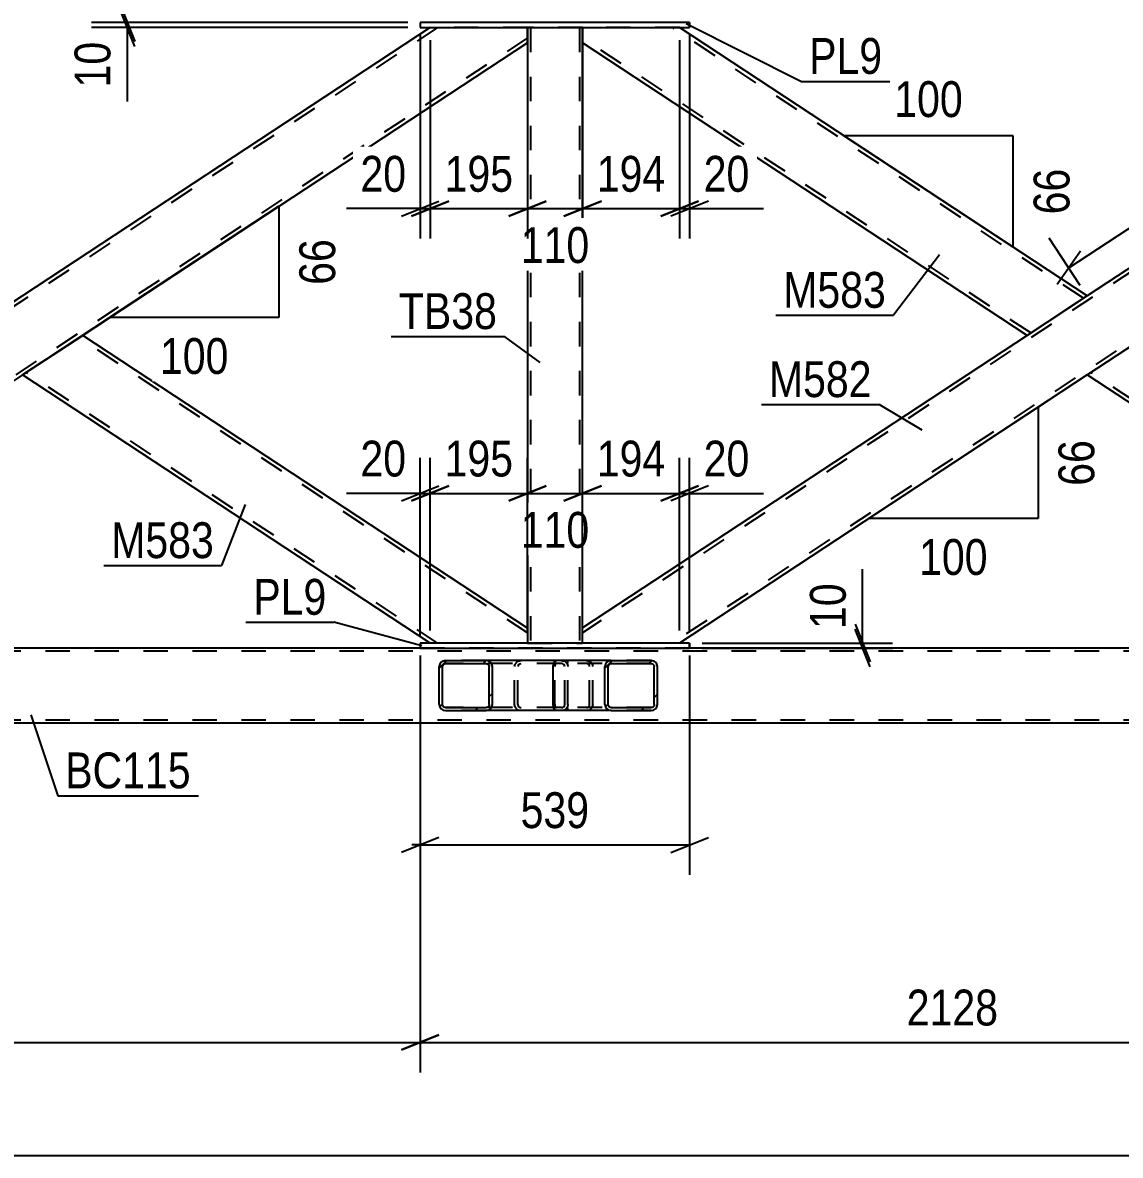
# Model space of a CAD drawing. Header units: millimetres. Extents: x -815 to 374, y -743 to 98.
# Drawn here: x -667.9 to -580.2, y -471.8 to -381.2 of the extents above; entities that cross this region are included whole.
import ezdxf

# ---------------------------------------------------------------- set-up
doc = ezdxf.new("R2010")
doc.units = ezdxf.units.MM
doc.linetypes.add('DXK_LINE_DOT2', pattern=[3.9198, 1.9599, -1.9599])
doc.styles.add('Arial Narrow', font='ARIALN.TTF', dxfattribs={"height": 0.2})

# ---------------------------------------------------------------- blocks, each defined once
blk = doc.blocks.new('Part-232933173-2993 - 2504')
at = {"color": 7, "linetype": 'DXK_LINE_DOT2'}
for p, q in [((-549.638, -381.627), (-623.171, -429.995)), ((-541.195, -381.627), (-615.991, -430.826)), ((-540.613, -381.627), (-550.221, -381.627)), ((-582.815, -403.067), (-587.619, -406.227)), ((-578.011, -406.227), (-582.815, -409.387)), ((-623.171, -429.612), (-623.169, -429.611)), ((-623.169, -429.611), (-623.171, -429.612)), ((-623.171, -430.826), (-623.171, -429.612)), ((-615.408, -430.826), (-623.171, -430.826))]:
    blk.add_line(p, q, dxfattribs=at)
at = {"color": 2, "linetype": 'Continuous'}
for p, q in [((-550.221, -381.627), (-582.815, -403.067)), ((-540.613, -381.627), (-578.011, -406.227)), ((-587.619, -406.227), (-623.169, -429.611)), ((-582.815, -409.387), (-615.408, -430.826))]:
    blk.add_line(p, q, dxfattribs=at)
blk = doc.blocks.new('Part-232933173-2607 - 2504')
at = {"color": 7, "linetype": 'DXK_LINE_DOT2'}
for p, q in [((-95.803, -431.466), (-774.886, -431.466)), ((-614.608, -431.226), (-636.156, -431.226)), ((-95.803, -436.986), (-774.886, -436.986))]:
    blk.add_line(p, q, dxfattribs=at)
at = {"color": 2, "linetype": 'Continuous'}
for p, q in [((-636.156, -431.226), (-699.743, -431.226)), ((-551.022, -431.226), (-614.608, -431.226)), ((-95.803, -437.226), (-770.886, -437.226))]:
    blk.add_line(p, q, dxfattribs=at)
blk = doc.blocks.new('Part-232933173-2750 - 2504')
at = {"color": 2, "linetype": 'Continuous'}
for p, q in [((-636.156, -430.826), (-636.156, -431.226)), ((-614.608, -430.826), (-636.156, -430.826)), ((-614.608, -430.826), (-614.608, -431.226)), ((-614.608, -430.826), (-614.608, -430.826)), ((-636.156, -431.226), (-614.608, -431.226)), ((-614.608, -431.226), (-614.608, -431.226))]:
    blk.add_line(p, q, dxfattribs=at)
at = {"color": 7, "linetype": 'DXK_LINE_DOT2'}
for p, q in [((-636.156, -430.826), (-636.156, -431.226)), ((-614.608, -431.226), (-614.608, -430.826)), ((-614.608, -430.826), (-614.608, -430.826)), ((-614.608, -431.226), (-614.608, -431.226))]:
    blk.add_line(p, q, dxfattribs=at)
blk = doc.blocks.new('Part-232933173-2765 - 2504')
at = {"color": 2, "linetype": 'Continuous'}
for p, q in [((-636.155, -381.227), (-636.155, -381.627)), ((-614.609, -381.227), (-636.155, -381.227)), ((-614.609, -381.227), (-614.609, -381.627)), ((-614.609, -381.227), (-614.609, -381.227)), ((-636.155, -381.627), (-614.609, -381.627)), ((-614.609, -381.627), (-614.609, -381.627))]:
    blk.add_line(p, q, dxfattribs=at)
at = {"color": 7, "linetype": 'DXK_LINE_DOT2'}
for p, q in [((-636.155, -381.227), (-636.155, -381.627)), ((-614.609, -381.627), (-614.609, -381.227)), ((-614.609, -381.227), (-614.609, -381.227)), ((-614.609, -381.627), (-614.609, -381.627))]:
    blk.add_line(p, q, dxfattribs=at)
blk = doc.blocks.new('Part-232933173-2902 - 2504')
at = {"linetype": 'Continuous'}
h = blk.add_hatch(dxfattribs=at)
h.set_pattern_fill('', scale=0.7, style=0, pattern_type=0)
h.set_pattern_definition([(45, (-634.5948, -435.9295), (-1.57154, 1.57154), [])])
h.paths.add_polyline_path([(-634.634, -435.746), (-634.595, -435.93), (-634.484, -436.085), (-634.318, -436.189), (-634.123, -436.226), (-630.888, -436.226), (-630.692, -436.189), (-630.527, -436.085), (-630.416, -435.93), (-630.377, -435.746), (-630.377, -432.706), (-630.416, -432.522), (-630.527, -432.366), (-630.692, -432.262), (-630.888, -432.226), (-634.123, -432.226), (-634.318, -432.262), (-634.484, -432.366), (-634.595, -432.522), (-634.634, -432.706)])
h.paths.add_polyline_path([(-634.359, -432.614), (-634.303, -432.536), (-634.221, -432.484), (-634.123, -432.466), (-630.888, -432.466), (-630.79, -432.484), (-630.707, -432.536), (-630.652, -432.614), (-630.632, -432.706), (-630.632, -435.746), (-630.652, -435.838), (-630.707, -435.916), (-630.79, -435.968), (-630.888, -435.986), (-634.123, -435.986), (-634.221, -435.968), (-634.303, -435.916), (-634.359, -435.838), (-634.378, -435.746), (-634.378, -432.706)])
at = {"color": 2, "linetype": 'Continuous'}
for p, q in [((-634.595, -432.522), (-634.634, -432.706)), ((-634.634, -435.746), (-634.634, -432.706)), ((-634.378, -432.706), (-634.359, -432.614)), ((-634.378, -435.746), (-634.378, -432.706)), ((-634.359, -432.614), (-634.303, -432.536)), ((-634.123, -432.226), (-634.318, -432.262)), ((-634.303, -432.536), (-634.221, -432.484)), ((-634.221, -432.484), (-634.123, -432.466)), ((-634.123, -432.226), (-630.888, -432.226)), ((-634.123, -432.466), (-630.888, -432.466)), ((-625.258, -432.226), (-630.888, -432.226)), ((-630.692, -432.262), (-630.888, -432.226)), ((-630.888, -432.466), (-630.79, -432.484)), ((-630.79, -432.484), (-630.707, -432.536)), ((-630.707, -432.536), (-630.652, -432.614)), ((-630.652, -432.614), (-630.632, -432.706)), ((-630.632, -435.746), (-630.632, -432.706)), ((-630.377, -432.706), (-630.416, -432.522)), ((-630.377, -435.746), (-630.377, -432.706)), ((-634.634, -435.746), (-634.595, -435.93)), ((-634.359, -435.838), (-634.378, -435.746)), ((-634.303, -435.916), (-634.359, -435.838)), ((-634.318, -436.189), (-634.123, -436.226)), ((-634.221, -435.968), (-634.303, -435.916)), ((-634.123, -435.986), (-634.221, -435.968)), ((-634.123, -435.986), (-630.888, -435.986)), ((-634.123, -436.226), (-630.888, -436.226)), ((-630.79, -435.968), (-630.888, -435.986)), ((-630.888, -436.226), (-630.692, -436.189)), ((-625.258, -436.226), (-630.888, -436.226)), ((-630.707, -435.916), (-630.79, -435.968)), ((-630.652, -435.838), (-630.707, -435.916)), ((-630.632, -435.746), (-630.652, -435.838)), ((-630.416, -435.93), (-630.377, -435.746))]:
    blk.add_line(p, q, dxfattribs=at)
at = {"color": 7, "linetype": 'DXK_LINE_DOT2'}
for p, q in [((-630.888, -432.226), (-634.123, -432.226)), ((-624.857, -432.466), (-634.123, -432.466)), ((-628.603, -432.706), (-628.564, -432.522)), ((-628.603, -435.746), (-628.603, -432.706)), ((-628.328, -432.614), (-628.347, -432.706)), ((-628.347, -435.746), (-628.347, -432.706)), ((-628.272, -432.536), (-628.328, -432.614)), ((-628.287, -432.262), (-628.092, -432.226)), ((-628.272, -432.536), (-628.25, -432.522)), ((-628.25, -432.522), (-628.19, -432.484)), ((-628.19, -432.484), (-628.092, -432.466)), ((-624.857, -432.226), (-625.258, -432.226)), ((-624.857, -432.226), (-624.661, -432.262)), ((-624.759, -432.484), (-624.857, -432.466)), ((-624.676, -432.536), (-624.759, -432.484)), ((-624.621, -432.614), (-624.676, -432.536)), ((-624.601, -432.706), (-624.621, -432.614)), ((-624.601, -435.746), (-624.601, -432.706)), ((-624.385, -432.522), (-624.346, -432.706)), ((-624.346, -435.746), (-624.346, -432.706)), ((-624.857, -435.986), (-634.123, -435.986)), ((-630.888, -436.226), (-634.123, -436.226)), ((-628.564, -435.93), (-628.603, -435.746)), ((-628.347, -435.746), (-628.328, -435.838)), ((-628.328, -435.838), (-628.272, -435.916)), ((-628.092, -436.226), (-628.287, -436.189)), ((-628.272, -435.916), (-628.25, -435.93)), ((-628.25, -435.93), (-628.19, -435.968)), ((-628.19, -435.968), (-628.092, -435.986)), ((-624.857, -436.226), (-625.258, -436.226)), ((-624.857, -435.986), (-624.759, -435.968)), ((-624.661, -436.189), (-624.857, -436.226)), ((-624.759, -435.968), (-624.676, -435.916)), ((-624.676, -435.916), (-624.621, -435.838)), ((-624.621, -435.838), (-624.601, -435.746)), ((-624.346, -435.746), (-624.385, -435.93))]:
    blk.add_line(p, q, dxfattribs=at)
at = {"color": 2, "linetype": 'Continuous'}
for centre, start, end in [((-634.142, -432.727), 110.75831, 155.68004), ((-630.868, -432.727), 24.31996, 69.24169), ((-634.142, -435.725), 204.31996, 249.24169), ((-630.868, -435.725), 290.75831, 335.68004)]:
    blk.add_arc(centre, 0.496, start, end, dxfattribs=at)
at = {"color": 7, "linetype": 'DXK_LINE_DOT2'}
for centre, start, end in [((-628.111, -432.727), 110.75832, 155.68004), ((-624.837, -432.727), 24.31996, 69.24168), ((-628.111, -435.725), 204.31996, 249.24168), ((-624.837, -435.725), 290.75832, 335.68004)]:
    blk.add_arc(centre, 0.496, start, end, dxfattribs=at)
blk = doc.blocks.new('Part-232933173-2837 - 2504')
at = {"color": 7, "linetype": 'DXK_LINE_DOT2'}
for p, q in [((-623.171, -381.627), (-623.171, -382.841)), ((-615.409, -381.627), (-623.171, -381.627)), ((-583.106, -403.258), (-615.992, -381.627)), ((-587.328, -406.035), (-623.171, -382.458)), ((-623.171, -382.841), (-623.17, -382.842)), ((-583.397, -403.45), (-583.397, -403.45)), ((-583.106, -403.258), (-583.175, -403.303)), ((-583.128, -403.273), (-583.175, -403.303)), ((-583.175, -403.303), (-583.175, -403.303))]:
    blk.add_line(p, q, dxfattribs=at)
at = {"color": 2, "linetype": 'Continuous'}
for p, q in [((-582.815, -403.067), (-615.409, -381.627)), ((-587.619, -406.227), (-623.17, -382.842)), ((-582.815, -403.067), (-587.619, -406.227))]:
    blk.add_line(p, q, dxfattribs=at)
blk = doc.blocks.new('Part-232933173-2896 - 2504')
at = {"linetype": 'Continuous'}
h = blk.add_hatch(dxfattribs=at)
h.set_pattern_fill('', scale=0.7, style=0, pattern_type=0)
h.set_pattern_definition([(45, (-621.339, -435.9295), (-1.57154, 1.57154), [])])
h.paths.add_polyline_path([(-621.377, -435.746), (-621.339, -435.93), (-621.23, -436.085), (-621.067, -436.189), (-620.875, -436.226), (-617.69, -436.226), (-617.498, -436.189), (-617.335, -436.085), (-617.226, -435.93), (-617.188, -435.746), (-617.188, -432.706), (-617.226, -432.522), (-617.335, -432.366), (-617.498, -432.262), (-617.69, -432.226), (-620.875, -432.226), (-621.067, -432.262), (-621.23, -432.366), (-621.339, -432.522), (-621.377, -432.706)])
h.paths.add_polyline_path([(-621.107, -432.614), (-621.052, -432.536), (-620.971, -432.484), (-620.875, -432.466), (-617.69, -432.466), (-617.594, -432.484), (-617.513, -432.536), (-617.458, -432.614), (-617.439, -432.706), (-617.439, -435.746), (-617.458, -435.838), (-617.513, -435.916), (-617.594, -435.968), (-617.69, -435.986), (-620.875, -435.986), (-620.971, -435.968), (-621.052, -435.916), (-621.107, -435.838), (-621.126, -435.746), (-621.126, -432.706)])
at = {"color": 2, "linetype": 'Continuous'}
for p, q in [((-625.529, -432.706), (-625.508, -432.522)), ((-625.529, -435.746), (-625.529, -432.706)), ((-625.508, -432.522), (-625.45, -432.366)), ((-625.45, -432.366), (-625.362, -432.262)), ((-625.362, -432.262), (-625.258, -432.226)), ((-620.875, -432.226), (-625.258, -432.226)), ((-621.339, -432.522), (-621.377, -432.706)), ((-621.377, -435.746), (-621.377, -432.706)), ((-621.126, -432.706), (-621.107, -432.614)), ((-621.126, -435.746), (-621.126, -432.706)), ((-621.107, -432.614), (-621.052, -432.536)), ((-620.875, -432.226), (-621.067, -432.262)), ((-621.052, -432.536), (-620.971, -432.484)), ((-620.971, -432.484), (-620.875, -432.466)), ((-620.875, -432.226), (-617.69, -432.226)), ((-620.875, -432.466), (-617.69, -432.466)), ((-617.498, -432.262), (-617.69, -432.226)), ((-617.69, -432.466), (-617.594, -432.484)), ((-617.594, -432.484), (-617.513, -432.536)), ((-617.513, -432.536), (-617.458, -432.614)), ((-617.458, -432.614), (-617.439, -432.706)), ((-617.439, -435.746), (-617.439, -432.706)), ((-617.188, -432.706), (-617.226, -432.522)), ((-617.188, -435.746), (-617.188, -432.706)), ((-625.508, -435.93), (-625.529, -435.746)), ((-625.45, -436.085), (-625.508, -435.93)), ((-625.362, -436.189), (-625.45, -436.085)), ((-625.258, -436.226), (-625.362, -436.189)), ((-620.875, -436.226), (-625.258, -436.226)), ((-621.377, -435.746), (-621.339, -435.93)), ((-621.107, -435.838), (-621.126, -435.746)), ((-621.052, -435.916), (-621.107, -435.838)), ((-621.067, -436.189), (-620.875, -436.226)), ((-620.971, -435.968), (-621.052, -435.916)), ((-620.875, -435.986), (-620.971, -435.968)), ((-620.875, -435.986), (-617.69, -435.986)), ((-620.875, -436.226), (-617.69, -436.226)), ((-617.594, -435.968), (-617.69, -435.986)), ((-617.69, -436.226), (-617.498, -436.189)), ((-617.513, -435.916), (-617.594, -435.968)), ((-617.458, -435.838), (-617.513, -435.916)), ((-617.439, -435.746), (-617.458, -435.838)), ((-617.226, -435.93), (-617.188, -435.746))]:
    blk.add_line(p, q, dxfattribs=at)
at = {"color": 7, "linetype": 'DXK_LINE_DOT2'}
for p, q in [((-625.383, -432.614), (-625.394, -432.706)), ((-625.394, -435.746), (-625.394, -432.706)), ((-625.354, -432.536), (-625.383, -432.614)), ((-625.31, -432.484), (-625.354, -432.536)), ((-625.258, -432.466), (-625.31, -432.484)), ((-617.69, -432.466), (-625.258, -432.466)), ((-624.346, -432.466), (-624.346, -432.226)), ((-622.855, -432.226), (-622.663, -432.262)), ((-622.759, -432.484), (-622.855, -432.466)), ((-622.677, -432.536), (-622.759, -432.484)), ((-622.623, -432.614), (-622.677, -432.536)), ((-622.604, -432.706), (-622.623, -432.614)), ((-622.604, -435.746), (-622.604, -432.706)), ((-622.391, -432.522), (-622.352, -432.706)), ((-622.352, -435.746), (-622.352, -432.706)), ((-617.69, -432.226), (-620.875, -432.226)), ((-625.394, -435.746), (-625.383, -435.838)), ((-625.383, -435.838), (-625.354, -435.916)), ((-625.354, -435.916), (-625.31, -435.968)), ((-625.31, -435.968), (-625.258, -435.986)), ((-617.69, -435.986), (-625.258, -435.986)), ((-624.346, -436.226), (-624.346, -435.986)), ((-622.855, -435.986), (-622.759, -435.968)), ((-622.663, -436.189), (-622.855, -436.226)), ((-622.759, -435.968), (-622.677, -435.916)), ((-622.677, -435.916), (-622.623, -435.838)), ((-622.623, -435.838), (-622.604, -435.746)), ((-622.352, -435.746), (-622.391, -435.93)), ((-617.69, -436.226), (-620.875, -436.226))]:
    blk.add_line(p, q, dxfattribs=at)
for centre, start, end in [((-622.841, -432.721), 23.84941, 68.8059), ((-622.841, -435.731), 291.1941, 336.15059)]:
    blk.add_arc(centre, 0.492, start, end, dxfattribs=at)
at = {"color": 2, "linetype": 'Continuous'}
for centre, start, end in [((-620.889, -432.721), 111.1941, 156.1506), ((-617.676, -432.721), 23.8494, 68.8059), ((-620.889, -435.731), 203.8494, 248.8059), ((-617.676, -435.731), 291.1941, 336.1506)]:
    blk.add_arc(centre, 0.492, start, end, dxfattribs=at)
blk = doc.blocks.new('Part-232933173-2933 - 2504')
at = {"color": 2, "linetype": 'Continuous'}
for p, q in [((-627.57, -381.627), (-627.569, -430.826)), ((-623.169, -430.826), (-623.17, -381.627))]:
    blk.add_line(p, q, dxfattribs=at)
at = {"color": 7, "linetype": 'DXK_LINE_DOT2'}
for p, q in [((-623.17, -381.627), (-627.57, -381.627)), ((-627.33, -381.627), (-627.329, -430.826)), ((-623.41, -381.627), (-623.409, -430.826)), ((-627.569, -430.826), (-623.169, -430.826))]:
    blk.add_line(p, q, dxfattribs=at)
blk = doc.blocks.new('Part-232933173-2958 - 2504')
at = {"color": 2, "linetype": 'Continuous'}
for p, q in [((-667.949, -409.387), (-663.145, -406.227)), ((-627.571, -429.627), (-663.145, -406.227)), ((-635.356, -430.826), (-667.949, -409.387)), ((-627.571, -429.627), (-627.571, -430.826))]:
    blk.add_line(p, q, dxfattribs=at)
at = {"color": 7, "linetype": 'DXK_LINE_DOT2'}
for p, q in [((-663.19, -406.256), (-663.728, -406.61)), ((-627.571, -430.01), (-663.436, -406.418)), ((-663.728, -406.61), (-663.728, -406.61)), ((-667.658, -409.195), (-667.636, -409.18)), ((-634.774, -430.826), (-667.658, -409.195)), ((-667.367, -409.004), (-667.367, -409.004)), ((-627.571, -430.826), (-635.356, -430.826))]:
    blk.add_line(p, q, dxfattribs=at)
blk = doc.blocks.new('Part-232933173-2973 - 2504')
at = {"color": 7, "linetype": 'DXK_LINE_DOT2'}
for p, q in [((-634.773, -381.627), (-709.568, -430.826)), ((-627.571, -381.627), (-635.355, -381.627)), ((-627.571, -382.444), (-701.125, -430.826)), ((-667.949, -403.067), (-672.753, -406.227)), ((-663.145, -406.227), (-667.949, -409.387)), ((-700.543, -430.826), (-710.151, -430.826))]:
    blk.add_line(p, q, dxfattribs=at)
at = {"color": 2, "linetype": 'Continuous'}
for p, q in [((-635.355, -381.627), (-667.949, -403.067)), ((-627.571, -382.827), (-627.571, -381.627)), ((-627.571, -382.827), (-663.145, -406.227)), ((-672.753, -406.227), (-710.151, -430.826)), ((-667.949, -409.387), (-700.543, -430.826))]:
    blk.add_line(p, q, dxfattribs=at)
blk = doc.blocks.new('Part-232933173-2978 - 2504')
at = {"color": 2, "linetype": 'Continuous'}
for p, q in [((-582.815, -409.387), (-578.011, -406.227)), ((-540.614, -430.826), (-578.011, -406.227)), ((-550.222, -430.826), (-582.815, -409.387))]:
    blk.add_line(p, q, dxfattribs=at)
at = {"color": 7, "linetype": 'DXK_LINE_DOT2'}
for p, q in [((-578.055, -406.256), (-578.593, -406.61)), ((-541.196, -430.826), (-578.302, -406.418)), ((-578.593, -406.61), (-578.593, -406.61)), ((-582.524, -409.195), (-582.502, -409.18)), ((-549.639, -430.826), (-582.524, -409.195)), ((-582.233, -409.004), (-582.233, -409.004)), ((-550.222, -430.826), (-540.614, -430.826))]:
    blk.add_line(p, q, dxfattribs=at)
blk = doc.blocks.new('StraightDimension-232933173-14793 - 2504')
at = {"color": 7, "linetype": 'Continuous'}
for p, q in [((-627.569, -429.826), (-627.569, -416.459)), ((-623.169, -429.826), (-623.169, -416.459)), ((-629.069, -419.459), (-626.069, -418.259)), ((-621.669, -418.259), (-624.669, -419.459)), ((-627.569, -418.859), (-623.169, -418.859))]:
    blk.add_line(p, q, dxfattribs=at)
at = {"color": 0}
blk.add_wipeout([(-622.027, -423.809), (-622.027, -419.609), (-628.712, -419.609), (-628.712, -423.809)], dxfattribs=at)
at = {"color": 3, "style": 'Arial Narrow'}
blk.add_text('110', height=2.8633, dxfattribs=at).set_placement((-628.112, -423.209))
blk = doc.blocks.new('StraightDimension-232933173-14794 - 2504')
at = {"color": 7, "linetype": 'Continuous'}
for p, q in [((-635.356, -429.826), (-635.356, -416.009)), ((-627.569, -429.826), (-627.569, -416.009)), ((-636.856, -419.459), (-633.856, -418.259)), ((-626.069, -418.259), (-629.069, -419.459)), ((-635.356, -418.859), (-627.569, -418.859))]:
    blk.add_line(p, q, dxfattribs=at)
at = {"color": 0}
blk.add_wipeout([(-628.12, -418.109), (-628.12, -413.909), (-634.805, -413.909), (-634.805, -418.109)], dxfattribs=at)
at = {"color": 3, "style": 'Arial Narrow'}
blk.add_text('195', height=2.8633, dxfattribs=at).set_placement((-634.205, -417.509))
blk = doc.blocks.new('StraightDimension-232933173-14860 - 2504')
at = {"color": 7, "linetype": 'Continuous'}
for p, q in [((-636.155, -382.227), (-636.155, -398.493)), ((-635.355, -382.627), (-635.355, -398.493)), ((-637.655, -396.693), (-634.655, -395.493)), ((-633.855, -395.493), (-636.855, -396.693)), ((-636.155, -396.093), (-642.061, -396.093)), ((-636.155, -396.093), (-642.061, -396.093)), ((-636.155, -396.093), (-635.355, -396.093))]:
    blk.add_line(p, q, dxfattribs=at)
at = {"color": 0}
blk.add_wipeout([(-636.68, -395.343), (-636.68, -391.143), (-641.536, -391.143), (-641.536, -395.343)], dxfattribs=at)
at = {"color": 3, "style": 'Arial Narrow'}
blk.add_text('20', height=2.8633, dxfattribs=at).set_placement((-640.936, -394.743))
blk = doc.blocks.new('StraightDimension-232933173-4690 - 2504')
at = {"color": 7, "linetype": 'Continuous'}
for p, q in [((-636.156, -431.826), (-636.156, -449.366)), ((-614.608, -431.826), (-614.608, -449.366)), ((-634.656, -446.366), (-637.656, -447.566)), ((-616.108, -447.566), (-613.108, -446.366)), ((-636.156, -446.966), (-636.834, -446.966)), ((-636.156, -446.966), (-614.608, -446.966))]:
    blk.add_line(p, q, dxfattribs=at)
at = {"color": 0}
blk.add_wipeout([(-622.04, -446.216), (-622.04, -442.016), (-628.724, -442.016), (-628.724, -446.216)], dxfattribs=at)
at = {"color": 3, "style": 'Arial Narrow'}
blk.add_text('539', height=2.8633, dxfattribs=at).set_placement((-628.124, -445.616))
blk = doc.blocks.new('StraightDimension-232933173-3826 - 2504')
at = {"color": 7, "linetype": 'Continuous'}
blk.add_line((-775.686, -471.78), (-76.518, -471.78), dxfattribs=at)
blk = doc.blocks.new('StraightDimension-232933173-26501 - 2504')
at = {"color": 7, "linetype": 'Continuous'}
for p, q in [((-636.156, -432.226), (-636.156, -465.147)), ((-637.656, -463.347), (-634.656, -462.147)), ((-721.29, -462.747), (-636.156, -462.747))]:
    blk.add_line(p, q, dxfattribs=at)
blk = doc.blocks.new('StraightDimension-232933173-14791 - 2504')
at = {"color": 7, "linetype": 'Continuous'}
for p, q in [((-615.408, -429.826), (-615.408, -416.009)), ((-614.608, -429.826), (-614.608, -416.009)), ((-616.908, -419.459), (-613.908, -418.259)), ((-613.108, -418.259), (-616.108, -419.459)), ((-615.408, -418.859), (-614.608, -418.859)), ((-614.608, -418.859), (-608.702, -418.859)), ((-614.608, -418.859), (-608.702, -418.859))]:
    blk.add_line(p, q, dxfattribs=at)
at = {"color": 0}
blk.add_wipeout([(-609.227, -418.109), (-609.227, -413.909), (-614.083, -413.909), (-614.083, -418.109)], dxfattribs=at)
at = {"color": 3, "style": 'Arial Narrow'}
blk.add_text('20', height=2.8633, dxfattribs=at).set_placement((-613.483, -417.509))
blk = doc.blocks.new('StraightDimension-232933173-3519 - 2504')
at = {"color": 7, "linetype": 'Continuous'}
for p, q in [((-660.184, -379.727), (-658.984, -382.727)), ((-658.984, -383.127), (-660.184, -380.127)), ((-637.155, -381.227), (-662.434, -381.227)), ((-659.584, -381.627), (-659.584, -381.227)), ((-637.155, -381.627), (-662.434, -381.627)), ((-659.584, -381.627), (-659.584, -387.533)), ((-659.584, -381.627), (-659.584, -387.533))]:
    blk.add_line(p, q, dxfattribs=at)
at = {"color": 0}
blk.add_wipeout([(-660.334, -382.152), (-664.534, -382.152), (-664.534, -387.008), (-660.334, -387.008)], dxfattribs=at)
at = {"color": 3, "style": 'Arial Narrow'}
blk.add_text('10', height=2.8633, rotation=90.00021, dxfattribs=at).set_placement((-660.934, -386.408))
blk = doc.blocks.new('StraightDimension-232933173-3548 - 2504')
at = {"color": 7, "linetype": 'Continuous'}
for p, q in [((-600.773, -430.826), (-600.773, -424.92)), ((-600.773, -430.826), (-600.773, -424.92)), ((-601.373, -429.326), (-600.173, -432.326)), ((-600.173, -432.726), (-601.373, -429.726)), ((-613.608, -430.826), (-598.373, -430.826)), ((-600.773, -431.226), (-600.773, -430.826)), ((-613.608, -431.226), (-598.373, -431.226))]:
    blk.add_line(p, q, dxfattribs=at)
at = {"color": 0}
blk.add_wipeout([(-601.523, -425.445), (-605.723, -425.445), (-605.723, -430.301), (-601.523, -430.301)], dxfattribs=at)
at = {"color": 3, "style": 'Arial Narrow'}
blk.add_text('10', height=2.8633, rotation=90.00021, dxfattribs=at).set_placement((-602.123, -429.701))
blk = doc.blocks.new('AngleDimension-232933173-3728 - 2504')
at = {"color": 7, "linetype": 'Continuous'}
for p, q in [((-647.458, -395.908), (-660.992, -404.81)), ((-647.458, -395.908), (-647.458, -404.81)), ((-667.262, -408.934), (-660.992, -404.81)), ((-647.458, -404.81), (-660.992, -404.81))]:
    blk.add_line(p, q, dxfattribs=at)
at = {"color": 0}
for points in [[(-642.358, -397.931), (-646.558, -397.931), (-646.558, -402.787), (-642.358, -402.787)], [(-650.883, -409.91), (-650.883, -405.71), (-657.567, -405.71), (-657.567, -409.91)]]:
    blk.add_wipeout(points, dxfattribs=at)
at = {"color": 3, "style": 'Arial Narrow'}
blk.add_text('66', height=2.8633, rotation=90.00021, dxfattribs=at).set_placement((-642.958, -402.187))
blk.add_text('100', height=2.8633, dxfattribs=at).set_placement((-656.967, -409.31))
blk = doc.blocks.new('AngleDimension-232933173-3742 - 2504')
at = {"color": 7, "linetype": 'Continuous'}
for p, q in [((-583.798, -410.033), (-586.747, -411.973)), ((-586.747, -411.973), (-600.282, -420.876)), ((-586.747, -411.973), (-586.747, -420.876)), ((-586.747, -420.876), (-600.282, -420.876))]:
    blk.add_line(p, q, dxfattribs=at)
at = {"color": 0}
for points in [[(-581.647, -413.996), (-585.847, -413.996), (-585.847, -418.852), (-581.647, -418.852)], [(-590.172, -425.976), (-590.172, -421.776), (-596.856, -421.776), (-596.856, -425.976)]]:
    blk.add_wipeout(points, dxfattribs=at)
at = {"color": 3, "style": 'Arial Narrow'}
blk.add_text('66', height=2.8633, rotation=90.00021, dxfattribs=at).set_placement((-582.247, -418.252))
blk.add_text('100', height=2.8633, dxfattribs=at).set_placement((-596.256, -425.376))
blk = doc.blocks.new('StraightDimension-232933173-24898 - 2504')
at = {"color": 7, "linetype": 'Continuous'}
for p, q in [((-550.77, -380.791), (-553.258, -377.009)), ((-552.616, -380.716), (-550.769, -378.064)), ((-584.286, -400.83), (-551.692, -379.39)), ((-583.365, -402.231), (-585.853, -398.449)), ((-583.363, -399.504), (-585.21, -402.155))]:
    blk.add_line(p, q, dxfattribs=at)
at = {"color": 0}
blk.add_wipeout([(-565.609, -387.647), (-567.917, -384.138), (-573.502, -387.811), (-571.194, -391.32)], dxfattribs=at)
at = {"color": 3, "style": 'Arial Narrow'}
blk.add_text('975', height=2.8633, rotation=33.33468, dxfattribs=at).set_placement((-571.022, -390.489))
blk = doc.blocks.new('StraightDimension-232933173-14792 - 2504')
at = {"color": 7, "linetype": 'Continuous'}
for p, q in [((-623.169, -429.826), (-623.169, -416.009)), ((-615.408, -429.826), (-615.408, -416.009)), ((-624.669, -419.459), (-621.669, -418.259)), ((-613.908, -418.259), (-616.908, -419.459)), ((-623.169, -418.859), (-615.408, -418.859))]:
    blk.add_line(p, q, dxfattribs=at)
at = {"color": 0}
blk.add_wipeout([(-615.947, -418.109), (-615.947, -413.909), (-622.631, -413.909), (-622.631, -418.109)], dxfattribs=at)
at = {"color": 3, "style": 'Arial Narrow'}
blk.add_text('194', height=2.8633, dxfattribs=at).set_placement((-622.031, -417.509))
blk = doc.blocks.new('StraightDimension-232933173-14795 - 2504')
at = {"color": 7, "linetype": 'Continuous'}
for p, q in [((-636.156, -430.226), (-636.156, -416.009)), ((-635.356, -429.826), (-635.356, -416.009)), ((-637.656, -419.459), (-634.656, -418.259)), ((-633.856, -418.259), (-636.856, -419.459)), ((-636.156, -418.859), (-642.062, -418.859)), ((-636.156, -418.859), (-642.062, -418.859)), ((-636.156, -418.859), (-635.356, -418.859))]:
    blk.add_line(p, q, dxfattribs=at)
at = {"color": 0}
blk.add_wipeout([(-636.681, -418.109), (-636.681, -413.909), (-641.537, -413.909), (-641.537, -418.109)], dxfattribs=at)
at = {"color": 3, "style": 'Arial Narrow'}
blk.add_text('20', height=2.8633, dxfattribs=at).set_placement((-640.937, -417.509))
blk = doc.blocks.new('StraightDimension-232933173-14856 - 2504')
at = {"color": 7, "linetype": 'Continuous'}
for p, q in [((-615.409, -382.627), (-615.409, -398.493)), ((-614.609, -382.227), (-614.609, -398.493)), ((-616.909, -396.693), (-613.909, -395.493)), ((-613.109, -395.493), (-616.109, -396.693)), ((-615.409, -396.093), (-614.609, -396.093)), ((-614.609, -396.093), (-608.703, -396.093)), ((-614.609, -396.093), (-608.703, -396.093))]:
    blk.add_line(p, q, dxfattribs=at)
at = {"color": 0}
blk.add_wipeout([(-609.228, -395.343), (-609.228, -391.143), (-614.084, -391.143), (-614.084, -395.343)], dxfattribs=at)
at = {"color": 3, "style": 'Arial Narrow'}
blk.add_text('20', height=2.8633, dxfattribs=at).set_placement((-613.484, -394.743))
blk = doc.blocks.new('StraightDimension-232933173-14857 - 2504')
at = {"color": 7, "linetype": 'Continuous'}
for p, q in [((-623.17, -382.627), (-623.17, -398.493)), ((-615.409, -382.627), (-615.409, -398.493)), ((-624.67, -396.693), (-621.67, -395.493)), ((-613.909, -395.493), (-616.909, -396.693)), ((-623.17, -396.093), (-615.409, -396.093))]:
    blk.add_line(p, q, dxfattribs=at)
at = {"color": 0}
blk.add_wipeout([(-615.947, -395.343), (-615.947, -391.143), (-622.632, -391.143), (-622.632, -395.343)], dxfattribs=at)
at = {"color": 3, "style": 'Arial Narrow'}
blk.add_text('194', height=2.8633, dxfattribs=at).set_placement((-622.032, -394.743))
blk = doc.blocks.new('StraightDimension-232933173-14858 - 2504')
at = {"color": 7, "linetype": 'Continuous'}
for p, q in [((-627.57, -382.627), (-627.57, -398.943)), ((-623.17, -382.627), (-623.17, -398.943)), ((-629.07, -396.693), (-626.07, -395.493)), ((-621.67, -395.493), (-624.67, -396.693)), ((-627.57, -396.093), (-623.17, -396.093))]:
    blk.add_line(p, q, dxfattribs=at)
at = {"color": 0}
blk.add_wipeout([(-622.027, -401.043), (-622.027, -396.843), (-628.712, -396.843), (-628.712, -401.043)], dxfattribs=at)
at = {"color": 3, "style": 'Arial Narrow'}
blk.add_text('110', height=2.8633, dxfattribs=at).set_placement((-628.112, -400.443))
blk = doc.blocks.new('StraightDimension-232933173-14859 - 2504')
at = {"color": 7, "linetype": 'Continuous'}
for p, q in [((-635.355, -382.627), (-635.355, -398.493)), ((-627.57, -382.627), (-627.57, -398.493)), ((-636.855, -396.693), (-633.855, -395.493)), ((-626.07, -395.493), (-629.07, -396.693)), ((-635.355, -396.093), (-627.57, -396.093))]:
    blk.add_line(p, q, dxfattribs=at)
at = {"color": 0}
blk.add_wipeout([(-628.12, -395.343), (-628.12, -391.143), (-634.804, -391.143), (-634.804, -395.343)], dxfattribs=at)
at = {"color": 3, "style": 'Arial Narrow'}
blk.add_text('195', height=2.8633, dxfattribs=at).set_placement((-634.204, -394.743))
blk = doc.blocks.new('StraightDimension-232933173-26500 - 2504')
at = {"color": 7, "linetype": 'Continuous'}
for p, q in [((-636.156, -432.226), (-636.156, -465.147)), ((-634.656, -462.147), (-637.656, -463.347)), ((-636.156, -462.747), (-551.022, -462.747))]:
    blk.add_line(p, q, dxfattribs=at)
at = {"color": 0}
blk.add_wipeout([(-589.333, -461.997), (-589.333, -457.797), (-597.845, -457.797), (-597.845, -461.997)], dxfattribs=at)
at = {"color": 3, "style": 'Arial Narrow'}
blk.add_text('2128', height=2.8633, dxfattribs=at).set_placement((-597.245, -461.397))
blk = doc.blocks.new('AngleDimension-232933173-34061 - 2504')
at = {"color": 7, "linetype": 'Continuous'}
for p, q in [((-598.701, -392.617), (-602.267, -390.272)), ((-588.733, -390.272), (-602.267, -390.272)), ((-588.733, -399.174), (-602.267, -390.272)), ((-588.733, -399.174), (-588.733, -390.272))]:
    blk.add_line(p, q, dxfattribs=at)
at = {"color": 0}
for points in [[(-592.158, -389.372), (-592.158, -385.172), (-598.842, -385.172), (-598.842, -389.372)], [(-583.633, -392.295), (-587.833, -392.295), (-587.833, -397.151), (-583.633, -397.151)]]:
    blk.add_wipeout(points, dxfattribs=at)
at = {"color": 3, "style": 'Arial Narrow'}
blk.add_text('100', height=2.8633, dxfattribs=at).set_placement((-598.242, -388.772))
blk.add_text('66', height=2.8633, rotation=90.00021, dxfattribs=at).set_placement((-584.233, -396.551))
blk = doc.blocks.new('Mark-232933173-2989 - 2504')
at = {"color": 30, "linetype": 'Continuous'}
for p in [(-608.867, -411.761), (-596.025, -413.803)]:
    blk.add_line(p, (-599.443, -411.761), dxfattribs=at)
at = {"color": 0}
blk.add_wipeout([(-600.043, -411.161), (-600.043, -408.161), (-608.267, -408.161), (-608.267, -411.161)], dxfattribs=at)
blk.add_wipeout([(-600.043, -411.161), (-600.043, -408.161), (-608.267, -408.161), (-608.267, -411.161)], dxfattribs=at)
at = {"color": 3, "style": 'Arial Narrow'}
blk.add_text('M582', height=2.8633, dxfattribs=at).set_placement((-608.267, -411.161))
blk = doc.blocks.new('Mark-232933173-2603 - 2504')
at = {"color": 30, "linetype": 'Continuous'}
for p, q in [((-667.287, -436.569), (-665.143, -443.037)), ((-665.143, -443.037), (-653.894, -443.037))]:
    blk.add_line(p, q, dxfattribs=at)
at = {"color": 0}
blk.add_wipeout([(-654.494, -442.437), (-654.494, -439.437), (-664.543, -439.437), (-664.543, -442.437)], dxfattribs=at)
blk.add_wipeout([(-654.494, -442.437), (-654.494, -439.437), (-664.543, -439.437), (-664.543, -442.437)], dxfattribs=at)
at = {"color": 3, "style": 'Arial Narrow'}
blk.add_text('BC115', height=2.8633, dxfattribs=at).set_placement((-664.543, -442.437))
blk = doc.blocks.new('Mark-232933173-2746 - 2504')
at = {"color": 30, "linetype": 'Continuous'}
for p in [(-650.1, -429.161), (-636.021, -431.053)]:
    blk.add_line(p, (-643.052, -429.161), dxfattribs=at)
at = {"color": 0}
blk.add_wipeout([(-643.652, -428.561), (-643.652, -425.561), (-649.5, -425.561), (-649.5, -428.561)], dxfattribs=at)
blk.add_wipeout([(-643.652, -428.561), (-643.652, -425.561), (-649.5, -425.561), (-649.5, -428.561)], dxfattribs=at)
at = {"color": 3, "style": 'Arial Narrow'}
blk.add_text('PL9', height=2.8633, dxfattribs=at).set_placement((-649.5, -428.561))
blk = doc.blocks.new('Mark-232933173-2761 - 2504')
at = {"color": 30, "linetype": 'Continuous'}
for p, q in [((-614.892, -381.283), (-605.651, -385.92)), ((-605.651, -385.92), (-598.603, -385.92))]:
    blk.add_line(p, q, dxfattribs=at)
at = {"color": 0}
blk.add_wipeout([(-599.203, -385.32), (-599.203, -382.32), (-605.051, -382.32), (-605.051, -385.32)], dxfattribs=at)
blk.add_wipeout([(-599.203, -385.32), (-599.203, -382.32), (-605.051, -382.32), (-605.051, -385.32)], dxfattribs=at)
at = {"color": 3, "style": 'Arial Narrow'}
blk.add_text('PL9', height=2.8633, dxfattribs=at).set_placement((-605.051, -385.32))
blk = doc.blocks.new('Mark-232933173-2833 - 2504')
at = {"color": 30, "linetype": 'Continuous'}
for p in [(-594.616, -399.794), (-607.723, -404.623)]:
    blk.add_line(p, (-598.299, -404.623), dxfattribs=at)
at = {"color": 0}
blk.add_wipeout([(-598.899, -404.023), (-598.899, -401.023), (-607.123, -401.023), (-607.123, -404.023)], dxfattribs=at)
blk.add_wipeout([(-598.899, -404.023), (-598.899, -401.023), (-607.123, -401.023), (-607.123, -404.023)], dxfattribs=at)
at = {"color": 3, "style": 'Arial Narrow'}
blk.add_text('M583', height=2.8633, dxfattribs=at).set_placement((-607.123, -404.023))
blk = doc.blocks.new('Mark-232933173-2929 - 2504')
at = {"color": 30, "linetype": 'Continuous'}
for p in [(-638.465, -406.32), (-626.573, -408.399)]:
    blk.add_line(p, (-629.41, -406.32), dxfattribs=at)
at = {"color": 0}
blk.add_wipeout([(-630.01, -405.72), (-630.01, -402.72), (-637.865, -402.72), (-637.865, -405.72)], dxfattribs=at)
blk.add_wipeout([(-630.01, -405.72), (-630.01, -402.72), (-637.865, -402.72), (-637.865, -405.72)], dxfattribs=at)
at = {"color": 3, "style": 'Arial Narrow'}
blk.add_text('TB38', height=2.8633, dxfattribs=at).set_placement((-637.865, -405.72))
blk = doc.blocks.new('Mark-232933173-2954 - 2504')
at = {"color": 30, "linetype": 'Continuous'}
for p in [(-650.15, -419.755), (-661.467, -424.633)]:
    blk.add_line(p, (-652.043, -424.633), dxfattribs=at)
at = {"color": 0}
blk.add_wipeout([(-652.643, -424.033), (-652.643, -421.033), (-660.867, -421.033), (-660.867, -424.033)], dxfattribs=at)
blk.add_wipeout([(-652.643, -424.033), (-652.643, -421.033), (-660.867, -421.033), (-660.867, -424.033)], dxfattribs=at)
at = {"color": 3, "style": 'Arial Narrow'}
blk.add_text('M583', height=2.8633, dxfattribs=at).set_placement((-660.867, -424.033))

msp = doc.modelspace()

# ---------------------------------------------------------------- block references
for name in ['Part-232933173-2765 - 2504', 'Part-232933173-2973 - 2504', 'Part-232933173-2933 - 2504', 'Part-232933173-2993 - 2504', 'Part-232933173-2837 - 2504', 'Part-232933173-2958 - 2504', 'Part-232933173-2978 - 2504', 'Part-232933173-2750 - 2504', 'Part-232933173-2607 - 2504', 'Part-232933173-2902 - 2504', 'Part-232933173-2896 - 2504']:
    msp.add_blockref(name, (0, 0))

# ---------------------------------------------------------------- next in the draw order: block references
for name in ['StraightDimension-232933173-24898 - 2504', 'StraightDimension-232933173-14860 - 2504', 'StraightDimension-232933173-14856 - 2504', 'Mark-232933173-2833 - 2504', 'Mark-232933173-2929 - 2504', 'StraightDimension-232933173-14791 - 2504', 'StraightDimension-232933173-14793 - 2504', 'Mark-232933173-2954 - 2504', 'StraightDimension-232933173-4690 - 2504']:
    msp.add_blockref(name, (0, 0))

# ---------------------------------------------------------------- next in the draw order: block references
for name in ['StraightDimension-232933173-3519 - 2504', 'StraightDimension-232933173-14857 - 2504', 'AngleDimension-232933173-34061 - 2504', 'AngleDimension-232933173-3728 - 2504', 'StraightDimension-232933173-14794 - 2504', 'StraightDimension-232933173-3548 - 2504', 'StraightDimension-232933173-3826 - 2504']:
    msp.add_blockref(name, (0, 0))

# ---------------------------------------------------------------- next in the draw order: block references
for name in ['Mark-232933173-2761 - 2504', 'StraightDimension-232933173-14858 - 2504', 'AngleDimension-232933173-3742 - 2504', 'StraightDimension-232933173-14795 - 2504', 'StraightDimension-232933173-14792 - 2504', 'StraightDimension-232933173-26501 - 2504']:
    msp.add_blockref(name, (0, 0))

# ---------------------------------------------------------------- next in the draw order: block references
for name in ['StraightDimension-232933173-14859 - 2504', 'Mark-232933173-2989 - 2504', 'Mark-232933173-2746 - 2504', 'StraightDimension-232933173-26500 - 2504', 'Mark-232933173-2603 - 2504']:
    msp.add_blockref(name, (0, 0))

doc.saveas('drawing.dxf')
